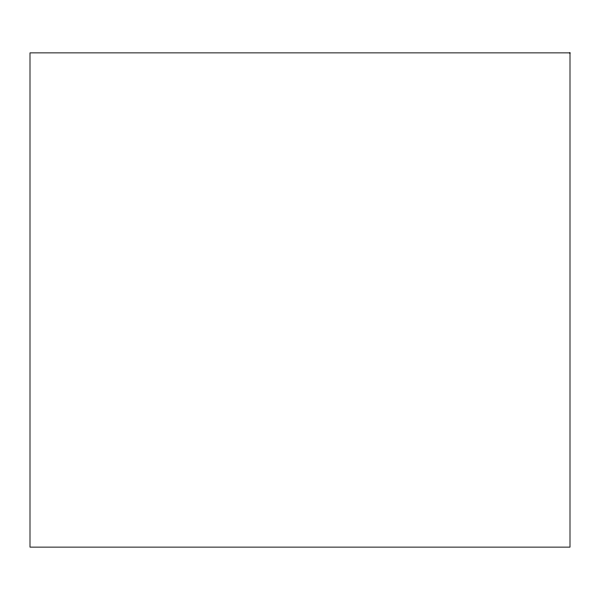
<?xml version="1.0" encoding="UTF-8"?>
<svg xmlns="http://www.w3.org/2000/svg" width="600" height="600" viewBox="0 0 600 600"><rect width="100%" height="100%" fill="white"/><g stroke="black" fill="none" stroke-linecap="round" stroke-linejoin="round"><path stroke-width="0.9" d="M570 52.875L30 52.875L30 547.125L570 547.125L570 52.875"/></g></svg>
